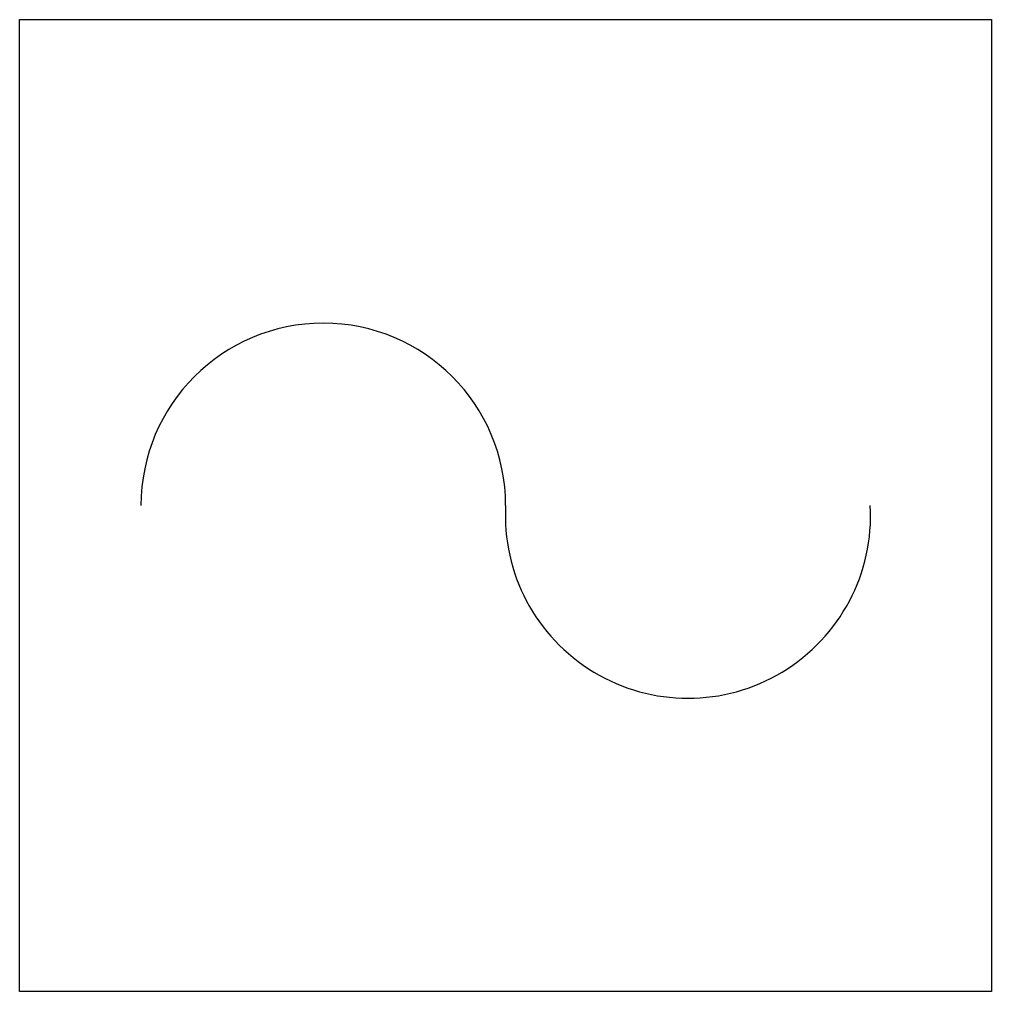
# Model space of a CAD drawing. Extents: x 0 to 0.25, y -0.125 to 0.125.
import ezdxf

# ---------------------------------------------------------------- set-up
doc = ezdxf.new("R2010")
doc.units = 0
doc.layers.get('0').update_dxf_attribs({"linetype": 'CONTINUOUS'})

msp = doc.modelspace()

# ---------------------------------------------------------------- linework, layer by layer
at = {"color": 0}
for p, q in [((0, -0.125), (0, 0.125)), ((0, 0.125), (0.25, 0.125)), ((0.25, 0.125), (0.25, -0.125)), ((0.25, -0.125), (0, -0.125))]:
    msp.add_line(p, q, dxfattribs=at)
for centre, radius, start, end in [((0.07815, 0), 0.04689, 0, 180), ((0.17193, -0.002605), 0.046962, 176.82017, 3.17983)]:
    msp.add_arc(centre, radius, start, end, dxfattribs=at)

doc.saveas('drawing.dxf')
